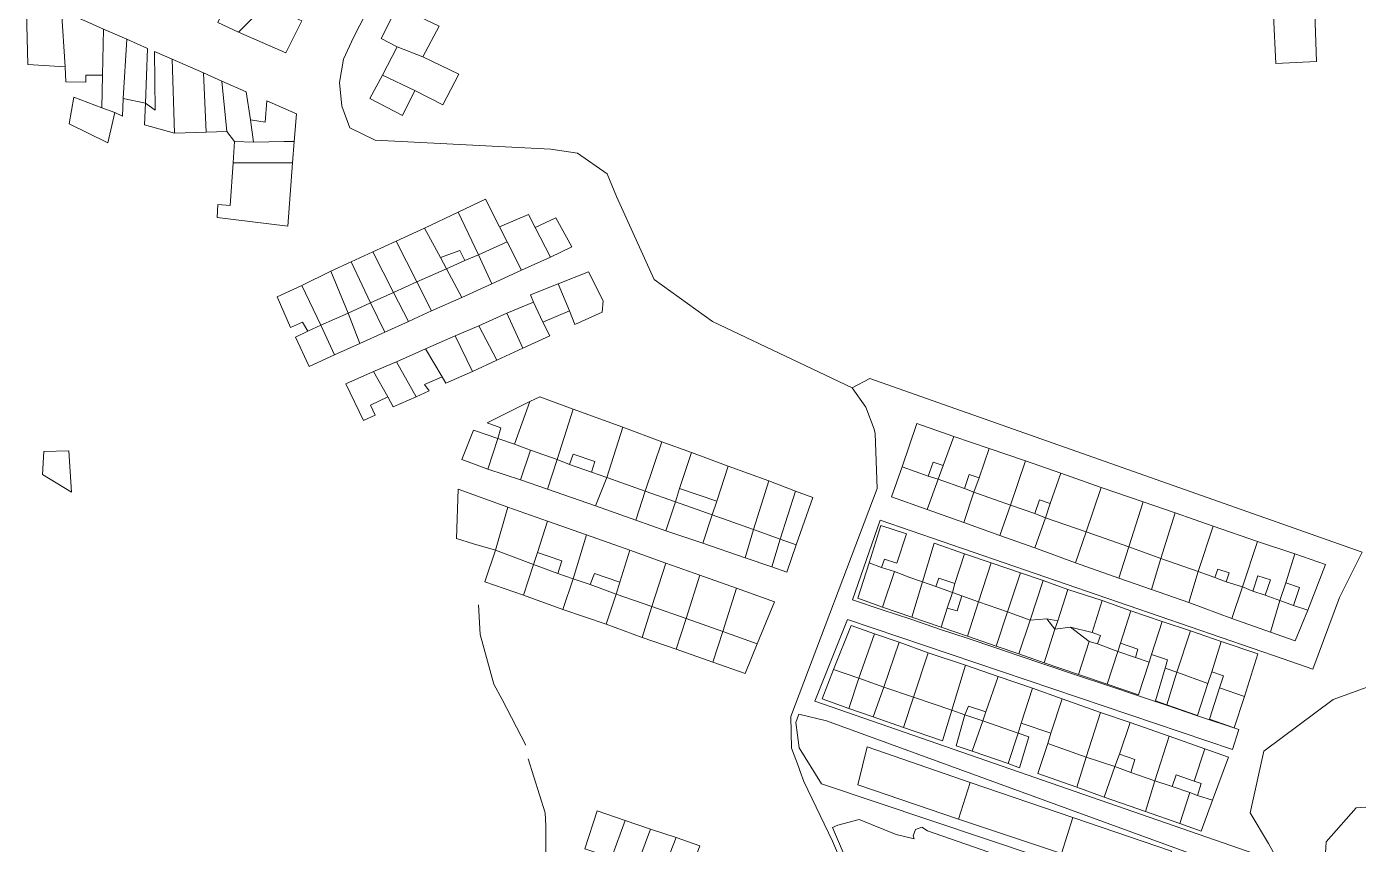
# Model space of a CAD drawing. Header units: inches. Extents: x 1138763 to 1140867, y 1050756 to 1053008.
# Drawn here: x 1138762.6 to 1139043.8, y 1051370.4 to 1051543 of the extents above; entities that cross this region are included whole.
import ezdxf

# ---------------------------------------------------------------- set-up
doc = ezdxf.new("R2010")
doc.units = ezdxf.units.IN
doc.header["$MEASUREMENT"] = 0
for name, color, linetype, lineweight in [('LimEdif_AM', 44, 'Continuous', 5), ('ViaPrin_AM', 1, 'Continuous', 15), ('ViaSec_AM', 1, 'Continuous', 18)]:
    doc.layers.add(name, color=color, linetype=linetype, lineweight=lineweight)

msp = doc.modelspace()

# ---------------------------------------------------------------- linework, layer by layer
at = {"layer": 'LimEdif_AM'}
for points in [[(1138816.06, 1051559.12), (1138813.31, 1051553.5), (1138810.81, 1051548.62), (1138810.44, 1051545), (1138807.31, 1051541.87), (1138802.94, 1051543.87), (1138811.06, 1051561.12), (1138816.06, 1051559.12)], [(1138769.94, 1051546.37), (1138770.69, 1051534.5), (1138762.81, 1051535), (1138762.56, 1051546.12), (1138765.19, 1051548.5), (1138769.94, 1051546.37)], [(1138769.94, 1051546.37), (1138775.19, 1051544.12), (1138778.81, 1051542.5), (1138778.56, 1051532.75), (1138775.06, 1051532.75), (1138775.06, 1051531.25), (1138770.81, 1051531.37), (1138770.69, 1051534.5), (1138769.94, 1051546.37)], [(1138812.44, 1051547.87), (1138820.69, 1051544.25), (1138817.31, 1051537.5), (1138807.31, 1051541.87), (1138810.44, 1051545), (1138812.44, 1051547.87)], [(1138845.69, 1051545), (1138849.69, 1051543.12), (1138846.19, 1051536.62), (1138840.81, 1051538.75), (1138837.44, 1051540.5), (1138840.69, 1051546.87), (1138845.69, 1051545)], [(1139034.56, 1051545.87), (1139034.94, 1051535.62), (1139026.31, 1051535.25), (1139025.81, 1051545.37), (1139034.56, 1051545.87)], [(1138778.81, 1051542.5), (1138783.69, 1051540.37), (1138782.94, 1051527.87), (1138782.81, 1051524.12), (1138781.19, 1051524.87), (1138778.44, 1051525.87), (1138778.56, 1051532.75), (1138778.81, 1051542.5)], [(1138783.69, 1051540.37), (1138788.06, 1051538.37), (1138787.69, 1051526.87), (1138782.94, 1051527.87), (1138783.69, 1051540.37)], [(1138787.69, 1051526.87), (1138789.69, 1051525.37), (1138789.56, 1051537.75), (1138793.31, 1051536.12), (1138793.81, 1051520.5), (1138787.44, 1051522.25), (1138787.69, 1051526.87)], [(1138846.19, 1051536.62), (1138853.81, 1051533), (1138850.44, 1051526.5), (1138844.56, 1051529.5), (1138837.69, 1051532.75), (1138840.81, 1051538.75), (1138846.19, 1051536.62)], [(1138793.31, 1051536.12), (1138799.94, 1051533.25), (1138800.44, 1051520.75), (1138793.81, 1051520.5), (1138793.31, 1051536.12)], [(1138799.94, 1051533.25), (1138803.81, 1051531.5), (1138804.81, 1051520.87), (1138800.44, 1051520.75), (1138799.94, 1051533.25)], [(1138844.56, 1051529.5), (1138841.94, 1051524.25), (1138835.06, 1051527.87), (1138837.69, 1051532.75), (1138844.56, 1051529.5)], [(1138803.81, 1051531.5), (1138808.94, 1051529.25), (1138809.81, 1051523.37), (1138810.44, 1051518.62), (1138806.44, 1051518.75), (1138804.81, 1051520.87), (1138803.81, 1051531.5)], [(1138781.19, 1051524.87), (1138779.69, 1051518.5), (1138771.56, 1051522.5), (1138772.56, 1051528.12), (1138778.44, 1051525.87), (1138781.19, 1051524.87)], [(1138809.81, 1051523.37), (1138812.94, 1051522.87), (1138813.31, 1051527.37), (1138819.56, 1051524.62), (1138819.06, 1051518.75), (1138816.94, 1051518.75), (1138810.44, 1051518.62), (1138809.81, 1051523.37)], [(1138819.06, 1051518.75), (1138818.69, 1051514.25), (1138806.19, 1051514.25), (1138806.44, 1051518.75), (1138810.44, 1051518.62), (1138816.94, 1051518.75), (1138819.06, 1051518.75)], [(1138818.69, 1051514.25), (1138817.69, 1051500.87), (1138802.81, 1051502.75), (1138802.94, 1051505.5), (1138805.56, 1051505.25), (1138806.19, 1051514.25), (1138818.69, 1051514.25)], [(1138853.69, 1051503.87), (1138859.44, 1051506.62), (1138862.44, 1051500.75), (1138864.06, 1051497.62), (1138857.94, 1051494.87), (1138853.69, 1051503.87)], [(1138846.56, 1051500.5), (1138853.69, 1051503.87), (1138857.94, 1051494.87), (1138855.06, 1051493.62), (1138854.06, 1051495.75), (1138849.94, 1051494.25), (1138846.56, 1051500.5)], [(1138862.44, 1051500.75), (1138868.56, 1051503.37), (1138869.94, 1051500.62), (1138873.19, 1051494.37), (1138867.06, 1051491.62), (1138864.06, 1051497.62), (1138862.44, 1051500.75)], [(1138869.94, 1051500.62), (1138874.31, 1051502.62), (1138877.69, 1051496.5), (1138873.19, 1051494.37), (1138869.94, 1051500.62)], [(1138840.56, 1051497.75), (1138846.56, 1051500.5), (1138849.94, 1051494.25), (1138851.19, 1051491.87), (1138844.94, 1051489.12), (1138840.56, 1051497.75)], [(1138831.06, 1051493.37), (1138835.69, 1051495.5), (1138840.06, 1051486.87), (1138835.19, 1051484.75), (1138831.06, 1051493.37)], [(1138835.69, 1051495.5), (1138840.56, 1051497.75), (1138844.94, 1051489.12), (1138840.06, 1051486.87), (1138835.69, 1051495.5)], [(1138855.06, 1051493.62), (1138851.19, 1051491.87), (1138849.94, 1051494.25), (1138854.06, 1051495.75), (1138855.06, 1051493.62)], [(1138864.06, 1051497.62), (1138867.06, 1051491.62), (1138860.81, 1051488.75), (1138857.94, 1051494.87), (1138864.06, 1051497.62)], [(1138826.81, 1051491.37), (1138831.06, 1051493.37), (1138835.19, 1051484.75), (1138830.44, 1051482.5), (1138826.81, 1051491.37)], [(1138857.94, 1051494.87), (1138860.81, 1051488.75), (1138854.44, 1051485.87), (1138851.19, 1051491.87), (1138855.06, 1051493.62), (1138857.94, 1051494.87)], [(1138820.69, 1051488.37), (1138826.81, 1051491.37), (1138830.44, 1051482.5), (1138824.69, 1051480), (1138820.69, 1051488.37)], [(1138851.19, 1051491.87), (1138854.44, 1051485.87), (1138848.06, 1051483), (1138844.94, 1051489.12), (1138851.19, 1051491.87)], [(1138877.19, 1051483), (1138874.81, 1051488.75), (1138881.19, 1051491.25), (1138884.31, 1051485.12), (1138884.06, 1051482.75), (1138878.31, 1051480.12), (1138877.19, 1051483)], [(1138824.69, 1051480), (1138821.94, 1051478.75), (1138820.81, 1051480.62), (1138818.31, 1051479.5), (1138815.44, 1051486), (1138820.69, 1051488.37), (1138824.69, 1051480)], [(1138840.06, 1051486.87), (1138843.19, 1051480.75), (1138838.19, 1051478.5), (1138835.19, 1051484.75), (1138840.06, 1051486.87)], [(1138844.94, 1051489.12), (1138848.06, 1051483), (1138845.31, 1051481.75), (1138843.19, 1051480.75), (1138840.06, 1051486.87), (1138844.94, 1051489.12)], [(1138869.56, 1051484.87), (1138868.94, 1051486.37), (1138874.81, 1051488.75), (1138877.19, 1051483), (1138871.56, 1051480.62), (1138869.56, 1051484.87)], [(1138835.19, 1051484.75), (1138838.19, 1051478.5), (1138832.94, 1051476.12), (1138830.44, 1051482.5), (1138835.19, 1051484.75)], [(1138863.94, 1051482.5), (1138869.56, 1051484.87), (1138871.56, 1051480.62), (1138873.06, 1051477.75), (1138867.31, 1051475.12), (1138863.94, 1051482.5)], [(1138830.44, 1051482.5), (1138832.94, 1051476.12), (1138827.56, 1051473.75), (1138824.69, 1051480), (1138830.44, 1051482.5)], [(1138858.06, 1051479.87), (1138863.94, 1051482.5), (1138867.31, 1051475.12), (1138861.81, 1051472.62), (1138858.06, 1051479.87)], [(1138824.69, 1051480), (1138827.56, 1051473.75), (1138822.19, 1051471.25), (1138819.31, 1051477.5), (1138821.94, 1051478.75), (1138824.69, 1051480)], [(1138853.06, 1051477.75), (1138858.06, 1051479.87), (1138861.81, 1051472.62), (1138856.69, 1051470.25), (1138853.06, 1051477.75)], [(1138846.81, 1051475), (1138853.06, 1051477.75), (1138856.69, 1051470.25), (1138851.06, 1051467.75), (1138850.31, 1051469.12), (1138846.81, 1051475)], [(1138840.69, 1051472.25), (1138846.81, 1051475), (1138850.31, 1051469.12), (1138846.56, 1051467.5), (1138847.56, 1051466.12), (1138844.81, 1051464.87), (1138840.69, 1051472.25)], [(1138838.81, 1051464.87), (1138835.19, 1051463.12), (1138836.19, 1051461), (1138833.69, 1051459.87), (1138829.94, 1051467.62), (1138835.81, 1051470.25), (1138838.81, 1051464.87)], [(1138835.81, 1051470.25), (1138840.69, 1051472.25), (1138844.81, 1051464.87), (1138839.94, 1051462.75), (1138838.81, 1051464.87), (1138835.81, 1051470.25)], [(1138868.81, 1051463.87), (1138870.94, 1051464.87), (1138877.94, 1051462.25), (1138874.56, 1051451.62), (1138868.94, 1051453.62), (1138865.56, 1051454.87), (1138868.81, 1051463.87)], [(1138862.06, 1051456.12), (1138862.69, 1051458.37), (1138859.81, 1051459.37), (1138868.81, 1051463.87), (1138865.56, 1051454.87), (1138862.06, 1051456.12)], [(1138877.94, 1051462.25), (1138888.44, 1051458.5), (1138885.06, 1051447.87), (1138881.81, 1051449), (1138882.56, 1051451.25), (1138877.94, 1051452.75), (1138877.19, 1051450.62), (1138874.56, 1051451.62), (1138877.94, 1051462.25)], [(1138888.44, 1051458.5), (1138896.69, 1051455.37), (1138893.19, 1051445), (1138885.06, 1051447.87), (1138888.44, 1051458.5)], [(1138958.31, 1051456.5), (1138956.06, 1051450.37), (1138953.94, 1051451.12), (1138952.94, 1051448.12), (1138947.44, 1051450.12), (1138950.56, 1051459.25), (1138958.31, 1051456.5)], [(1138862.06, 1051456.12), (1138859.94, 1051449.62), (1138854.44, 1051451.62), (1138856.94, 1051457.87), (1138862.06, 1051456.12)], [(1138865.56, 1051454.87), (1138868.94, 1051453.62), (1138866.81, 1051447.37), (1138859.94, 1051449.62), (1138862.06, 1051456.12), (1138865.56, 1051454.87)], [(1138958.31, 1051456.5), (1138965.81, 1051454), (1138963.69, 1051447.75), (1138961.56, 1051448.5), (1138960.56, 1051445.5), (1138955.06, 1051447.5), (1138956.06, 1051450.37), (1138958.31, 1051456.5)], [(1138772.06, 1051444.75), (1138765.94, 1051448.5), (1138766.19, 1051453.37), (1138771.44, 1051453.5), (1138772.06, 1051444.75)], [(1138874.56, 1051451.62), (1138872.56, 1051445.37), (1138866.81, 1051447.37), (1138868.94, 1051453.62), (1138874.56, 1051451.62)], [(1138896.69, 1051455.37), (1138902.94, 1051453.12), (1138900.44, 1051445.5), (1138899.56, 1051442.75), (1138893.19, 1051445), (1138896.69, 1051455.37)], [(1138902.94, 1051453.12), (1138910.69, 1051450.25), (1138908.31, 1051442.87), (1138900.44, 1051445.5), (1138902.94, 1051453.12)], [(1138965.81, 1051454), (1138973.44, 1051451.37), (1138970.31, 1051442), (1138962.56, 1051444.75), (1138963.69, 1051447.75), (1138965.81, 1051454)], [(1138877.19, 1051450.62), (1138881.81, 1051449), (1138885.06, 1051447.87), (1138882.69, 1051441.87), (1138872.56, 1051445.37), (1138874.56, 1051451.62), (1138877.19, 1051450.62)], [(1138881.81, 1051449), (1138877.19, 1051450.62), (1138877.94, 1051452.75), (1138882.56, 1051451.25), (1138881.81, 1051449)], [(1138910.69, 1051450.25), (1138919.31, 1051447.12), (1138916.06, 1051436.87), (1138907.31, 1051440), (1138908.31, 1051442.87), (1138910.69, 1051450.25)], [(1138952.94, 1051448.12), (1138955.06, 1051447.5), (1138952.69, 1051441.12), (1138945.19, 1051443.75), (1138947.44, 1051450.12), (1138952.94, 1051448.12)], [(1138956.06, 1051450.37), (1138955.06, 1051447.5), (1138952.94, 1051448.12), (1138953.94, 1051451.12), (1138956.06, 1051450.37)], [(1138973.44, 1051451.37), (1138980.94, 1051448.75), (1138978.69, 1051442.37), (1138976.44, 1051443.12), (1138975.44, 1051440.25), (1138970.31, 1051442), (1138973.44, 1051451.37)], [(1138893.19, 1051445), (1138891.19, 1051438.87), (1138882.69, 1051441.87), (1138885.06, 1051447.87), (1138893.19, 1051445)], [(1138960.56, 1051445.5), (1138962.56, 1051444.75), (1138960.44, 1051438.37), (1138952.69, 1051441.12), (1138955.06, 1051447.5), (1138960.56, 1051445.5)], [(1138963.69, 1051447.75), (1138962.56, 1051444.75), (1138960.56, 1051445.5), (1138961.56, 1051448.5), (1138963.69, 1051447.75)], [(1138980.94, 1051448.75), (1138989.44, 1051445.75), (1138986.31, 1051436.37), (1138977.69, 1051439.37), (1138978.69, 1051442.37), (1138980.94, 1051448.75)], [(1138864.19, 1051441.62), (1138861.56, 1051432.5), (1138856.94, 1051433.87), (1138853.31, 1051435), (1138853.69, 1051445.37), (1138864.19, 1051441.62)], [(1138899.56, 1051442.75), (1138897.56, 1051436.62), (1138891.19, 1051438.87), (1138893.19, 1051445), (1138899.56, 1051442.75)], [(1138908.31, 1051442.87), (1138907.31, 1051440), (1138899.56, 1051442.75), (1138900.44, 1051445.5), (1138908.31, 1051442.87)], [(1138919.31, 1051447.12), (1138924.94, 1051445), (1138921.69, 1051434.87), (1138916.06, 1051436.87), (1138919.31, 1051447.12)], [(1138924.94, 1051445), (1138928.56, 1051443.62), (1138925.06, 1051433.62), (1138921.69, 1051434.87), (1138924.94, 1051445)], [(1138970.31, 1051442), (1138968.06, 1051435.62), (1138960.44, 1051438.37), (1138962.56, 1051444.75), (1138970.31, 1051442)], [(1138989.44, 1051445.75), (1138998.31, 1051442.75), (1138995.31, 1051433.25), (1138986.31, 1051436.37), (1138989.44, 1051445.75)], [(1138864.19, 1051441.62), (1138872.56, 1051438.62), (1138870.44, 1051432), (1138869.56, 1051429.5), (1138861.56, 1051432.5), (1138864.19, 1051441.62)], [(1138907.31, 1051440), (1138905.31, 1051434), (1138897.56, 1051436.62), (1138899.56, 1051442.75), (1138907.31, 1051440)], [(1138975.44, 1051440.25), (1138977.69, 1051439.37), (1138975.44, 1051433), (1138968.06, 1051435.62), (1138970.31, 1051442), (1138975.44, 1051440.25)], [(1138978.69, 1051442.37), (1138977.69, 1051439.37), (1138975.44, 1051440.25), (1138976.44, 1051443.12), (1138978.69, 1051442.37)], [(1138998.31, 1051442.75), (1139005.06, 1051440.37), (1139002.06, 1051430.75), (1138995.31, 1051433.25), (1138998.31, 1051442.75)], [(1138916.06, 1051436.87), (1138914.31, 1051430.87), (1138905.31, 1051434), (1138907.31, 1051440), (1138916.06, 1051436.87)], [(1138986.31, 1051436.37), (1138984.06, 1051429.87), (1138975.44, 1051433), (1138977.69, 1051439.37), (1138986.31, 1051436.37)], [(1139005.06, 1051440.37), (1139013.06, 1051437.62), (1139009.94, 1051428), (1139002.06, 1051430.75), (1139005.06, 1051440.37)], [(1138872.56, 1051438.62), (1138880.81, 1051435.75), (1138877.94, 1051426.5), (1138874.69, 1051427.62), (1138875.56, 1051430.25), (1138870.44, 1051432), (1138872.56, 1051438.62)], [(1138921.69, 1051434.87), (1138919.94, 1051429), (1138914.31, 1051430.87), (1138916.06, 1051436.87), (1138921.69, 1051434.87)], [(1138940.44, 1051429.87), (1138942.94, 1051437.75), (1138948.31, 1051436), (1138946.31, 1051429.75), (1138943.69, 1051430.62), (1138943.06, 1051428.87), (1138940.44, 1051429.87)], [(1138995.31, 1051433.25), (1138993.19, 1051426.62), (1138984.06, 1051429.87), (1138986.31, 1051436.37), (1138995.31, 1051433.25)], [(1139013.06, 1051437.62), (1139022.44, 1051434.37), (1139019.31, 1051424.75), (1139015.81, 1051425.87), (1139016.44, 1051427.75), (1139014.06, 1051428.5), (1139013.44, 1051426.75), (1139009.94, 1051428), (1139013.06, 1051437.62)], [(1138880.81, 1051435.75), (1138889.94, 1051432.5), (1138887.81, 1051425.75), (1138882.44, 1051427.62), (1138881.56, 1051425.25), (1138877.94, 1051426.5), (1138880.81, 1051435.75)], [(1138925.06, 1051433.62), (1138923.06, 1051427.87), (1138919.94, 1051429), (1138921.69, 1051434.87), (1138925.06, 1051433.62)], [(1138951.69, 1051425.87), (1138954.19, 1051434), (1138960.56, 1051431.75), (1138958.56, 1051425.5), (1138955.19, 1051426.62), (1138954.56, 1051424.87), (1138951.69, 1051425.87)], [(1139002.06, 1051430.75), (1139000.06, 1051424.25), (1138993.19, 1051426.62), (1138995.31, 1051433.25), (1139002.06, 1051430.75)], [(1139022.44, 1051434.37), (1139030.31, 1051431.75), (1139028.44, 1051425.62), (1139027.19, 1051421.87), (1139024.06, 1051423), (1139025.19, 1051426.25), (1139022.56, 1051427.12), (1139021.44, 1051423.87), (1139019.31, 1051424.75), (1139022.44, 1051434.37)], [(1138869.56, 1051429.5), (1138867.44, 1051423), (1138859.31, 1051425.87), (1138861.56, 1051432.5), (1138869.56, 1051429.5)], [(1138870.44, 1051432), (1138875.56, 1051430.25), (1138874.69, 1051427.62), (1138869.56, 1051429.5), (1138870.44, 1051432)], [(1138889.94, 1051432.5), (1138897.56, 1051429.75), (1138894.56, 1051420.62), (1138887.06, 1051423.25), (1138887.81, 1051425.75), (1138889.94, 1051432.5)], [(1138960.56, 1051431.75), (1138966.19, 1051429.87), (1138963.56, 1051421.62), (1138960.06, 1051422.87), (1138958.06, 1051423.62), (1138958.56, 1051425.5), (1138960.56, 1051431.75)], [(1139009.94, 1051428), (1139007.94, 1051421.5), (1139000.06, 1051424.25), (1139002.06, 1051430.75), (1139009.94, 1051428)], [(1139030.31, 1051431.75), (1139036.81, 1051429.5), (1139033.06, 1051419.87), (1139030.06, 1051420.87), (1139031.31, 1051424.62), (1139028.44, 1051425.62), (1139030.31, 1051431.75)], [(1138874.69, 1051427.62), (1138877.94, 1051426.5), (1138875.81, 1051420), (1138867.44, 1051423), (1138869.56, 1051429.5), (1138874.69, 1051427.62)], [(1138887.81, 1051425.75), (1138887.06, 1051423.25), (1138881.56, 1051425.25), (1138882.44, 1051427.62), (1138887.81, 1051425.75)], [(1138897.56, 1051429.75), (1138904.69, 1051427.25), (1138901.81, 1051418.12), (1138894.56, 1051420.62), (1138897.56, 1051429.75)], [(1138943.06, 1051428.87), (1138945.81, 1051428), (1138943.31, 1051420.5), (1138938.06, 1051422.37), (1138940.44, 1051429.87), (1138943.06, 1051428.87)], [(1138945.81, 1051428), (1138949.06, 1051426.75), (1138951.69, 1051425.87), (1138949.44, 1051418.37), (1138943.31, 1051420.5), (1138945.81, 1051428)], [(1138966.19, 1051429.87), (1138972.44, 1051427.75), (1138969.69, 1051419.5), (1138963.56, 1051421.62), (1138966.19, 1051429.87)], [(1138972.44, 1051427.75), (1138977.19, 1051426.12), (1138974.44, 1051417.75), (1138969.69, 1051419.5), (1138972.44, 1051427.75)], [(1139013.44, 1051426.75), (1139015.81, 1051425.87), (1139019.31, 1051424.75), (1139017.06, 1051418.12), (1139007.94, 1051421.5), (1139009.94, 1051428), (1139013.44, 1051426.75)], [(1139015.81, 1051425.87), (1139013.44, 1051426.75), (1139014.06, 1051428.5), (1139016.44, 1051427.75), (1139015.81, 1051425.87)], [(1138881.56, 1051425.25), (1138887.06, 1051423.25), (1138884.94, 1051416.87), (1138875.81, 1051420), (1138877.94, 1051426.5), (1138881.56, 1051425.25)], [(1138904.69, 1051427.25), (1138912.44, 1051424.5), (1138909.56, 1051415.37), (1138901.81, 1051418.12), (1138904.69, 1051427.25)], [(1138954.56, 1051424.87), (1138958.06, 1051423.62), (1138956.94, 1051420.25), (1138955.69, 1051416.25), (1138949.44, 1051418.37), (1138951.69, 1051425.87), (1138954.56, 1051424.87)], [(1138958.56, 1051425.5), (1138958.06, 1051423.62), (1138954.56, 1051424.87), (1138955.19, 1051426.62), (1138958.56, 1051425.5)], [(1138977.19, 1051426.12), (1138982.44, 1051424.25), (1138980.31, 1051417.62), (1138977.94, 1051418), (1138974.44, 1051417.75), (1138977.19, 1051426.12)], [(1139021.44, 1051423.87), (1139024.06, 1051423), (1139027.19, 1051421.87), (1139025.19, 1051415.25), (1139017.06, 1051418.12), (1139019.31, 1051424.75), (1139021.44, 1051423.87)], [(1139024.06, 1051423), (1139021.44, 1051423.87), (1139022.56, 1051427.12), (1139025.19, 1051426.25), (1139024.06, 1051423)], [(1139028.44, 1051425.62), (1139031.31, 1051424.62), (1139030.06, 1051420.87), (1139027.19, 1051421.87), (1139028.44, 1051425.62)], [(1138894.56, 1051420.62), (1138892.56, 1051414.12), (1138884.94, 1051416.87), (1138887.06, 1051423.25), (1138894.56, 1051420.62)], [(1138912.44, 1051424.5), (1138920.44, 1051421.62), (1138916.81, 1051412.75), (1138909.56, 1051415.37), (1138912.44, 1051424.5)], [(1138963.56, 1051421.62), (1138961.19, 1051414.37), (1138955.69, 1051416.25), (1138956.94, 1051420.25), (1138959.06, 1051419.75), (1138960.06, 1051422.87), (1138963.56, 1051421.62)], [(1138960.06, 1051422.87), (1138959.06, 1051419.75), (1138956.94, 1051420.25), (1138958.06, 1051423.62), (1138960.06, 1051422.87)], [(1138982.44, 1051424.25), (1138989.69, 1051421.87), (1138987.56, 1051415.12), (1138982.94, 1051416.25), (1138979.69, 1051415.87), (1138980.31, 1051417.62), (1138982.44, 1051424.25)], [(1138901.81, 1051418.12), (1138899.69, 1051411.62), (1138892.56, 1051414.12), (1138894.56, 1051420.62), (1138901.81, 1051418.12)], [(1138969.69, 1051419.5), (1138967.31, 1051412.25), (1138961.19, 1051414.37), (1138963.56, 1051421.62), (1138969.69, 1051419.5)], [(1138974.44, 1051417.75), (1138972.06, 1051410.62), (1138967.31, 1051412.25), (1138969.69, 1051419.5), (1138974.44, 1051417.75)], [(1138989.69, 1051421.87), (1138995.69, 1051419.75), (1138993.56, 1051412.87), (1138992.94, 1051411.12), (1138988.69, 1051412.75), (1138989.31, 1051414.5), (1138987.56, 1051415.12), (1138989.69, 1051421.87)], [(1138995.69, 1051419.75), (1139002.31, 1051417.5), (1139000.06, 1051410.5), (1138999.56, 1051408.87), (1138996.69, 1051409.87), (1138997.19, 1051411.62), (1138993.56, 1051412.87), (1138995.69, 1051419.75)], [(1139030.06, 1051420.87), (1139033.06, 1051419.87), (1139030.44, 1051413.37), (1139025.19, 1051415.25), (1139027.19, 1051421.87), (1139030.06, 1051420.87)], [(1138909.56, 1051415.37), (1138907.44, 1051408.87), (1138899.69, 1051411.62), (1138901.81, 1051418.12), (1138909.56, 1051415.37)], [(1138932.94, 1051407.37), (1138936.69, 1051416.62), (1138941.56, 1051414.87), (1138938.31, 1051405.5), (1138932.94, 1051407.37)], [(1138977.94, 1051418), (1138979.69, 1051415.87), (1138977.44, 1051408.75), (1138972.06, 1051410.62), (1138974.44, 1051417.75), (1138977.94, 1051418)], [(1138980.31, 1051417.62), (1138979.69, 1051415.87), (1138977.94, 1051418), (1138980.31, 1051417.62)], [(1139002.31, 1051417.5), (1139008.31, 1051415.5), (1139005.44, 1051406.75), (1139002.94, 1051407.62), (1139003.44, 1051409.37), (1139000.06, 1051410.5), (1139002.31, 1051417.5)], [(1138916.81, 1051412.75), (1138914.31, 1051406.5), (1138907.44, 1051408.87), (1138909.56, 1051415.37), (1138916.81, 1051412.75)], [(1138941.56, 1051414.87), (1138946.81, 1051413.12), (1138943.56, 1051403.62), (1138938.31, 1051405.5), (1138941.56, 1051414.87)], [(1138982.94, 1051416.25), (1138986.94, 1051413.25), (1138984.69, 1051406.25), (1138977.44, 1051408.75), (1138979.69, 1051415.87), (1138982.94, 1051416.25)], [(1138987.56, 1051415.12), (1138989.31, 1051414.5), (1138988.69, 1051412.75), (1138986.94, 1051413.25), (1138982.94, 1051416.25), (1138987.56, 1051415.12)], [(1139008.31, 1051415.5), (1139014.81, 1051413.25), (1139012.81, 1051406.87), (1139011.94, 1051404.37), (1139005.44, 1051406.75), (1139008.31, 1051415.5)], [(1138946.81, 1051413.12), (1138952.94, 1051410.87), (1138949.81, 1051401.5), (1138943.56, 1051403.62), (1138946.81, 1051413.12)], [(1138952.94, 1051410.87), (1138960.81, 1051408.25), (1138957.94, 1051398.75), (1138949.81, 1051401.5), (1138952.94, 1051410.87)], [(1138988.69, 1051412.75), (1138992.94, 1051411.12), (1138990.69, 1051404.25), (1138984.69, 1051406.25), (1138986.94, 1051413.25), (1138988.69, 1051412.75)], [(1138996.69, 1051409.87), (1138999.56, 1051408.87), (1138997.31, 1051402), (1138990.69, 1051404.25), (1138992.94, 1051411.12), (1138996.69, 1051409.87)], [(1138993.56, 1051412.87), (1138997.19, 1051411.62), (1138996.69, 1051409.87), (1138992.94, 1051411.12), (1138993.56, 1051412.87)], [(1139014.81, 1051413.25), (1139022.56, 1051410.62), (1139019.69, 1051401.62), (1139014.44, 1051403.5), (1139015.31, 1051406), (1139012.81, 1051406.87), (1139014.81, 1051413.25)], [(1138960.81, 1051408.25), (1138967.69, 1051405.87), (1138965.06, 1051398.37), (1138961.44, 1051399.62), (1138960.69, 1051397.75), (1138957.94, 1051398.75), (1138960.81, 1051408.25)], [(1138938.31, 1051405.5), (1138936.19, 1051399.12), (1138930.56, 1051401.12), (1138932.94, 1051407.37), (1138938.31, 1051405.5)], [(1138943.56, 1051403.62), (1138941.31, 1051397.37), (1138936.19, 1051399.12), (1138938.31, 1051405.5), (1138943.56, 1051403.62)], [(1138967.69, 1051405.87), (1138974.94, 1051403.37), (1138972.56, 1051396), (1138971.94, 1051393.87), (1138964.44, 1051396.5), (1138965.06, 1051398.37), (1138967.69, 1051405.87)], [(1139005.44, 1051406.75), (1139003.31, 1051399.87), (1139000.94, 1051400.75), (1139002.94, 1051407.62), (1139005.44, 1051406.75)], [(1139011.94, 1051404.37), (1139009.81, 1051397.62), (1139003.31, 1051399.87), (1139005.44, 1051406.75), (1139011.94, 1051404.37)], [(1138949.81, 1051401.5), (1138947.69, 1051395.12), (1138941.31, 1051397.37), (1138943.56, 1051403.62), (1138949.81, 1051401.5)], [(1138974.94, 1051403.37), (1138981.19, 1051401.12), (1138978.81, 1051393.87), (1138972.56, 1051396), (1138974.94, 1051403.37)], [(1139019.69, 1051401.62), (1139017.56, 1051395), (1139012.31, 1051396.87), (1139014.44, 1051403.5), (1139019.69, 1051401.62)], [(1138957.94, 1051398.75), (1138955.94, 1051392.25), (1138947.69, 1051395.12), (1138949.81, 1051401.5), (1138957.94, 1051398.75)], [(1138965.06, 1051398.37), (1138964.44, 1051396.5), (1138960.69, 1051397.75), (1138961.44, 1051399.62), (1138965.06, 1051398.37)], [(1138981.19, 1051401.12), (1138989.31, 1051398.25), (1138986.31, 1051388.87), (1138978.19, 1051391.75), (1138978.81, 1051393.87), (1138981.19, 1051401.12)], [(1138964.44, 1051396.5), (1138962.19, 1051390.12), (1138958.81, 1051391.25), (1138960.69, 1051397.75), (1138964.44, 1051396.5)], [(1138989.31, 1051398.25), (1138995.56, 1051396.12), (1138993.31, 1051389.5), (1138992.31, 1051386.87), (1138986.31, 1051388.87), (1138989.31, 1051398.25)], [(1138971.94, 1051393.87), (1138969.81, 1051387.5), (1138962.19, 1051390.12), (1138964.44, 1051396.5), (1138971.94, 1051393.87)], [(1138971.94, 1051393.87), (1138974.19, 1051393.12), (1138972.19, 1051386.62), (1138969.81, 1051387.5), (1138971.94, 1051393.87)], [(1138995.56, 1051396.12), (1139003.81, 1051393.25), (1139000.81, 1051383.87), (1138995.69, 1051385.62), (1138996.56, 1051388.37), (1138993.31, 1051389.5), (1138995.56, 1051396.12)], [(1138961.81, 1051383.5), (1138959.31, 1051375.75), (1138938.06, 1051383), (1138940.06, 1051391), (1138961.81, 1051383.5)], [(1138986.31, 1051388.87), (1138984.31, 1051382.5), (1138976.06, 1051385.37), (1138978.19, 1051391.75), (1138986.31, 1051388.87)], [(1139003.81, 1051393.25), (1139011.31, 1051390.62), (1139009.06, 1051383.75), (1139005.31, 1051385.12), (1139004.44, 1051382.62), (1139000.81, 1051383.87), (1139003.81, 1051393.25)], [(1138992.31, 1051386.87), (1138990.06, 1051380.37), (1138984.31, 1051382.5), (1138986.31, 1051388.87), (1138992.31, 1051386.87)], [(1138993.31, 1051389.5), (1138996.56, 1051388.37), (1138995.69, 1051385.62), (1138992.31, 1051386.87), (1138993.31, 1051389.5)], [(1139011.31, 1051390.62), (1139016.31, 1051388.87), (1139012.94, 1051379.75), (1139009.81, 1051380.75), (1139010.56, 1051383.25), (1139009.06, 1051383.75), (1139011.31, 1051390.62)], [(1138995.69, 1051385.62), (1139000.81, 1051383.87), (1138998.81, 1051377.37), (1138990.06, 1051380.37), (1138992.31, 1051386.87), (1138995.69, 1051385.62)], [(1138961.81, 1051383.5), (1138983.44, 1051376.12), (1138981.06, 1051368.5), (1138959.31, 1051375.75), (1138961.81, 1051383.5)], [(1139004.44, 1051382.62), (1139008.19, 1051381.37), (1139006.06, 1051374.87), (1138998.81, 1051377.37), (1139000.81, 1051383.87), (1139004.44, 1051382.62)], [(1139009.06, 1051383.75), (1139010.56, 1051383.25), (1139009.81, 1051380.75), (1139008.19, 1051381.37), (1139004.44, 1051382.62), (1139005.31, 1051385.12), (1139009.06, 1051383.75)], [(1139009.81, 1051380.75), (1139012.94, 1051379.75), (1139010.56, 1051373.25), (1139006.06, 1051374.87), (1139008.19, 1051381.37), (1139009.81, 1051380.75)], [(1138880.44, 1051369.5), (1138883.06, 1051377.5), (1138888.94, 1051375.5), (1138886.06, 1051367.62), (1138880.44, 1051369.5)], [(1138888.94, 1051375.5), (1138894.31, 1051373.62), (1138892.06, 1051367.62), (1138889.69, 1051368.5), (1138889.06, 1051366.62), (1138886.06, 1051367.62), (1138888.94, 1051375.5)], [(1138983.44, 1051376.12), (1139004.31, 1051369), (1139001.94, 1051361.37), (1138981.06, 1051368.5), (1138983.44, 1051376.12)], [(1138894.31, 1051373.62), (1138899.69, 1051371.87), (1138896.69, 1051364.12), (1138891.44, 1051365.87), (1138892.06, 1051367.62), (1138894.31, 1051373.62)], [(1138899.69, 1051371.87), (1138904.69, 1051370.12), (1138901.81, 1051362.37), (1138896.69, 1051364.12), (1138899.69, 1051371.87)]]:
    msp.add_lwpolyline(points, dxfattribs=at)
at = {"layer": 'ViaPrin_AM'}
for points in [[(1138936.86, 1051466.76), (1138907.41, 1051480.79), (1138895.06, 1051489.64), (1138887.14, 1051507.18), (1138885.13, 1051511.95), (1138878.89, 1051516.31), (1138873.24, 1051517.14), (1138836.15, 1051519.02), (1138830.78, 1051521.65), (1138829.11, 1051526.21), (1138828.64, 1051531.22), (1138829.47, 1051536.17), (1138831.56, 1051540.74), (1138853.29, 1051583)], [(1138936.86, 1051466.76), (1138940.61, 1051468.73), (1139044.54, 1051432.1), (1139039.8, 1051422.5), (1139034.17, 1051407.44), (1139027.9, 1051409.57), (1138942.78, 1051438.88), (1138936.93, 1051422.07), (1138943.19, 1051419.96), (1138949.25, 1051417.93), (1138955.55, 1051415.81), (1138961.12, 1051413.94), (1138967.2, 1051411.89), (1138971.93, 1051410.3), (1138977.37, 1051408.47), (1138984.65, 1051406.02), (1138990.66, 1051404), (1138997.31, 1051401.77), (1139003.23, 1051399.78), (1139009.77, 1051397.58), (1139018.49, 1051394.64), (1139017.17, 1051390.43), (1138935.9, 1051417.92), (1138928.98, 1051400.67), (1139023.69, 1051367.77)], [(1138939.86, 1051354.56), (1138932.7, 1051371.14), (1138926.67, 1051383.73), (1138925.9, 1051385.8), (1138925.51, 1051386.86), (1138924.06, 1051390.77), (1138923.92, 1051397.43), (1138942.16, 1051445.53), (1138941.71, 1051457.16), (1138941.53, 1051458.07), (1138939.77, 1051462.72), (1138936.86, 1051466.76)], [(1139022.14, 1051363.44), (1138931.43, 1051396.5), (1138925.59, 1051397.93), (1138924.95, 1051396.12), (1138925.7, 1051390.84), (1138930.39, 1051383.23), (1139046.05, 1051344.48)], [(1139019.89, 1051349.97), (1138952.77, 1051373.31), (1138951.57, 1051374.07), (1138950.22, 1051373.6), (1138949.75, 1051372.26), (1138949.97, 1051371.6), (1138946.18, 1051372.51), (1138938.34, 1051375.65), (1138933.81, 1051374.46), (1138932.73, 1051373.96), (1138936.25, 1051365.79)]]:
    msp.add_lwpolyline(points, dxfattribs=at)
at = {"layer": 'ViaSec_AM'}
for points in [[(1138867.94, 1051391.37), (1138862.94, 1051401), (1138861.19, 1051404.25), (1138858.31, 1051414.75), (1138857.94, 1051421)], [(1139064.94, 1051328.62), (1139058.06, 1051339.37), (1139052.31, 1051352.25), (1139057.69, 1051362.87), (1139059.69, 1051367.75), (1139056.69, 1051371.25), (1139046.31, 1051378.37), (1139043.31, 1051378.12), (1139036.94, 1051371), (1139036.06, 1051355.37), (1139032.56, 1051356.62), (1139024.81, 1051370.62), (1139020.94, 1051377.12), (1139023.81, 1051390.12), (1139038.44, 1051401), (1139052.56, 1051406.12)], [(1138853.06, 1051297.62), (1138854.19, 1051301.75), (1138855.19, 1051304), (1138863.31, 1051317.87), (1138869.69, 1051329.75), (1138870.56, 1051334.12), (1138872.19, 1051367.62), (1138872.19, 1051371.12), (1138872.19, 1051374.37), (1138872.06, 1051377.12), (1138868.44, 1051388.5)]]:
    msp.add_lwpolyline(points, dxfattribs=at)

doc.saveas('drawing.dxf')
